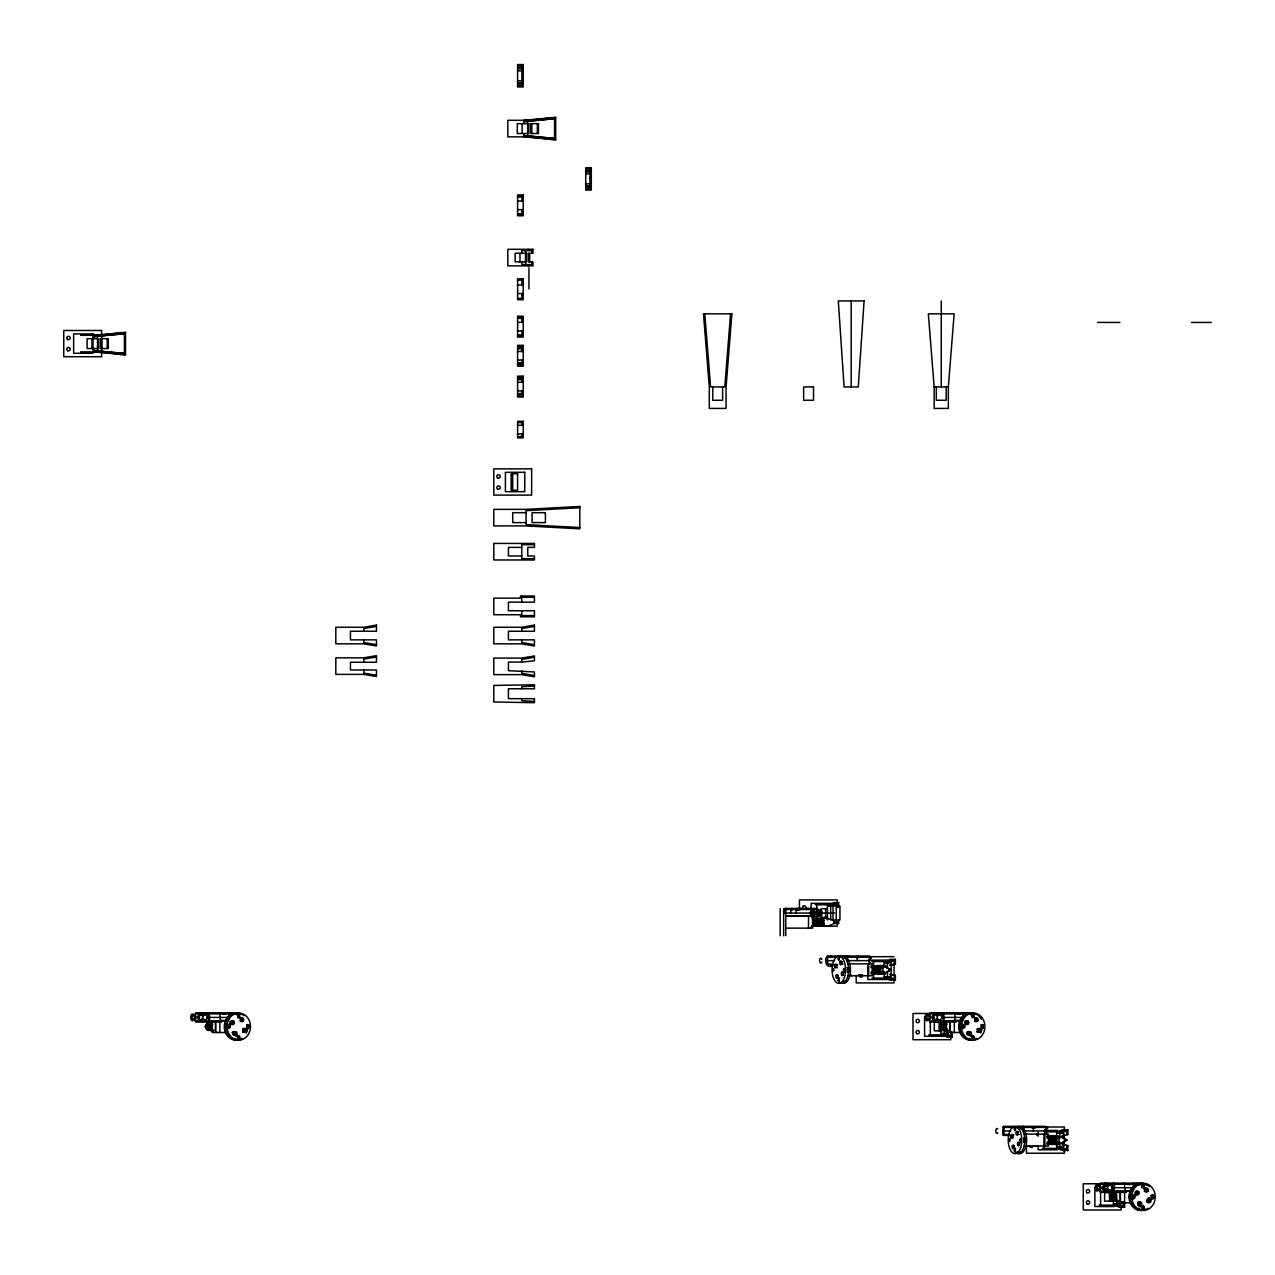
<?xml version="1.0" encoding="UTF-8"?>
<svg xmlns="http://www.w3.org/2000/svg" width="1275" height="1275" viewBox="0 0 1275 1275"><rect width="100%" height="100%" fill="white"/><g stroke="black" fill="none" stroke-linecap="round" stroke-linejoin="round"><path stroke-width="1.5" d="M200.414 1013.673L200.414 1012.812L202.008 1013.673M201.88 1015.426L202.422 1012.812L201.386 1015.426M785.783 916.263L812.573 916.263C809.29 919.865 821.036 918.781 817.881 913.904M936.44 1013.673L934.846 1012.812M936.312 1015.426L936.854 1012.812L935.818 1015.426M1106.604 1186.388L1107.146 1183.104L1106.11 1186.388M200.414 1021.227L222.408 1020.558M934.846 1022.024L934.846 1021.163L956.84 1020.558M1105.138 1191.535L1107.146 1191.456M817.881 916.279L785.862 916.183M1021.817 1127.419L1022.359 1126.351M795.281 909.521L796.206 908.438M833.228 965.255C826.168 970.084 823.523 958.784 827.571 956.043L869.885 956.043M1051.333 1140.647L1051.333 1139.563M1051.62 1140.105C1054.983 1139.914 1049.644 1140.456 1051.493 1140.025M796.222 909.171L807.043 909.298L807.043 908.438M201.386 1013.896L238.537 1013.896L238.537 1017.418M935.818 1013.896L972.968 1013.896L972.968 1017.418M1106.11 1184.188L1141.348 1184.188M812.573 926.638L811.075 927.515M730.575 313.825L724.774 386.931L710.589 386.931L704.772 313.825M948.345 386.931L954.146 313.825L928.343 313.825L934.161 386.931L934.161 408.43L948.345 408.43L948.345 386.931L934.161 386.931M845.644 956.935L846.186 956.043M875.319 969.972C877.2 966.944 876.913 972.984 875.319 969.653M807.043 909.218L807.856 908.438M1137.938 1203.648C1140.392 1200.843 1138.113 1207.553 1138.272 1203.536C1139.069 1200.253 1140.615 1207.058 1137.953 1203.967M830.296 956.935L831.204 956.043M842.424 981.24L841.659 981.941M817.243 913.043L816.622 915.195A2.486 1.243 -90 0 0 817.195 913.649M1103.369 1191.503L1102.763 1192.316M1146.847 1200.413L1146.862 1201.799A1.865 1.626 90 0 0 1149.604 1201.608A1.865 1.626 90 0 0 1148.169 1198.867M860.864 974.785L859.653 975.742A2.152 1.068 -90 0 1 858.76 974.769M861.358 974.785L860.258 975.742M1135.403 1192.571L1136.758 1193.002L1135.372 1193.942M1144.312 1189.463C1144.281 1192.46 1148.52 1189.368 1144.344 1188.969M1023.777 1141.237L1023.777 1138.973M877.359 969.271L877.359 970.355M207.188 1028.829L205.163 1026.582L207.188 1024.335M205.163 1026.582L207.172 1024.988M941.603 1028.829L939.595 1026.582L941.603 1024.335M939.595 1026.582L941.603 1024.988M1111.163 1198.452L1109.888 1196.874L1112.31 1194.34M1109.888 1196.874L1111.226 1196.046M1140.79 1206.772L1142.894 1207.027L1141.778 1209.051M1018.358 1152.058L1017.593 1152.058M1050.281 1139.436L1050.281 1140.774M1135.403 1193.767L1135.403 1192.237M237.787 1016.956L238.09 1015.059L236.544 1014.533M237.899 1016.828C236.576 1011.553 243.143 1017.928 237.899 1016.828A2.279 1.976 90 0 0 234.584 1014.215M1131.738 1195.743L1131.738 1198.006M1036.75 1145.603L1035.826 1146.034A2.152 1.068 -90 0 1 1035.141 1145.556M1037.244 1145.603L1036.32 1146.034M792.397 908.453L791.233 909.744M237.787 1038.456L237.564 1036.033A2.279 1.976 90 0 1 237.708 1038.44M961.509 1025.387L961.43 1027.714M972.219 1016.956C974.769 1009.561 975.598 1021.881 970.976 1014.533M848.528 956.043L847.349 956.441L847.222 959.549M977.272 1029.626L978.371 1030.439L977.256 1031.491M879.798 966.02A24.703 21.404 90 0 1 885.918 966.992L890.811 969.813L889.344 970.642M890.811 969.813L886.189 972.347M1063.047 1137.858L1066.984 1140.105L1062.362 1142.639M1066.984 1140.105L1061.645 1142.91A24.703 21.404 -90 0 1 1055.541 1143.898M227.077 1025.387L227.014 1027.714M240.306 1018.805L241.772 1019.697L240.306 1020.765M242.919 1029.562C243.987 1031.937 244.943 1031.092 242.919 1029.371M974.738 1018.805L976.188 1019.586L974.833 1020.765M1046.058 1126.351L1003.568 1126.367L1003.393 1135.308L1009.386 1135.547M889.217 971.024L885.472 972.618A24.703 21.404 -90 0 1 879.367 973.606M970.897 1036.081C977.511 1043.619 972.825 1030.582 972.219 1038.456A2.279 1.976 90 0 0 971.917 1035.874M1135.372 1192.061C1138.033 1190.834 1137.029 1195.679 1135.435 1193.527M879.814 970.61C879.001 967.311 878.284 973.048 879.798 967.661M847.333 971.199L847.604 968.681M236.544 1036.033L237.405 1035.969M981.224 1027.905L982.021 1026.582L981.224 1025.243M827.571 956.043L827.571 965.255M1003.584 1126.383L1002.803 1134.479L1003.632 1135.531M246.713 1027.937L247.238 1025.578L247.573 1027.873L249.31 1026.582L248.513 1025.243L246.713 1025.212M1132.822 1198.229L1133.698 1196.874L1132.822 1195.504M1150.656 1195.536L1152.313 1197.082L1150.289 1197.942M827.427 904.772L833.786 902.62L838.631 902.62L838.631 907.449M827.443 920.024L827.443 906.063L837.516 903.911L837.516 907.449M838.631 902.62L832.272 904.772L815.219 904.772M831.173 906.063L837.516 903.911M884.197 961.525L890.556 959.374L895.401 959.374L895.401 964.219L890.635 965.191M884.212 966.323L884.212 962.816L894.285 960.665L894.285 964.219L889.52 965.191M895.401 959.374L889.042 961.525L871.988 961.525M887.942 962.816L894.285 960.665M1056.64 1131.833L1062.999 1129.682L1067.844 1129.682L1067.844 1134.511L1063.095 1135.483M1056.656 1136.615L1056.656 1133.124L1067.844 1129.682M1060.386 1133.124L1066.729 1130.973L1066.729 1134.511L1061.979 1135.483M964.633 1023.761C966.466 1018.948 967.327 1025.849 964.601 1022.598C967.486 1020.08 965.542 1026.423 964.633 1021.657M1023.937 1126.351L1023.395 1130.288M1116.247 1196.03L1116.247 1197.719M791.393 908.438L790.468 913.043M238.696 1035.906C234.775 1040.002 243.302 1037.834 238.696 1035.906A2.279 1.976 90 0 1 237.835 1039.412M972.937 1035.938L973.032 1035.922A2.279 1.976 90 0 1 972.267 1039.412M1023.586 1126.351L1022.837 1127.642M229.133 1012.812L228.368 1017.418M230.122 1023.777C232.688 1023.57 232.369 1019.841 231.524 1023.777C228.305 1021.466 232.688 1023.729 230.122 1021.642M232.719 1034.519L235.062 1033.451L233.086 1032.511L233.086 1034.392L232.719 1032.383M977.256 1029.387L978.802 1030.328L977.415 1031.379M376.46 626.408L363.773 628.559L363.773 631.252M534.432 626.408L521.746 628.559L521.746 631.252M376.46 656.976L363.773 659.127L363.773 662.251M534.432 657.231L521.746 659.382L521.746 662.076L508.422 662.076L508.422 670.682L534.432 671.957L534.432 676.802L521.714 674.65L493.792 674.65L493.792 658.091L521.714 658.091L534.432 655.94L534.432 660.785L521.746 662.076M877.997 970.673L877.997 968.952M227.572 1025.164L228.974 1026.582L227.572 1027.985M962.003 1025.164C965.382 1026.949 960.824 1027.602 963.9 1025.164C967.024 1026.885 963.087 1028.511 962.083 1027.985M523.929 120.296L555.677 117.396L555.677 139.756L523.929 136.855M555.677 117.396L528.774 120.296L507.817 120.296L507.817 136.855L528.774 136.855L555.677 139.756M523.945 123.627L523.945 121.587L554.545 118.687L554.545 138.465L523.945 135.564L523.945 133.524M523.945 121.587L554.545 118.687M93.776 335.309L125.524 332.408L125.524 354.785L93.776 351.868M125.524 332.408L98.621 335.309L80.628 335.309M93.792 338.656L93.792 336.6L124.392 333.699L124.392 353.478L93.792 350.577L93.792 348.537M93.792 336.6L124.392 333.699M817.881 909.521L817.339 908.438L785.464 908.438L784.539 909.426L817.881 909.521L817.881 912.183M847.413 956.043L846.664 958.226M963.565 1012.812L962.8 1017.418M1133.858 1183.104L1133.092 1187.71M240.306 1018.629L241.342 1019.697L240.306 1020.574M974.738 1018.629L975.773 1019.697L974.817 1020.637M967.056 1034.535C971.677 1034.423 967.215 1031.3 967.629 1033.563C970.387 1031.395 967.056 1036.607 967.056 1032.383M579.806 507.753L526.049 510.653L526.049 524.631L579.806 527.531M534.432 686.046L521.746 686.731L521.746 688.771M785.464 908.438L784.922 913.49M1141.778 1187.535L1143.006 1186.117L1141.778 1184.698M517.602 65.87L521.905 65.87L521.905 85.648L517.602 85.648M517.602 67.479L523.196 67.479M517.602 68.77L521.905 68.77M517.602 70.81L523.196 70.81M517.602 80.707L523.196 80.707M517.602 82.748L521.905 82.748M517.602 84.038L523.196 84.038M523.945 135.564L554.545 138.465M585.719 168.985L590.006 168.985L590.006 188.764L585.719 188.764M590.006 169.942L591.297 169.942M585.719 170.595L591.297 170.611M590.006 170.643L591.297 170.643M590.006 171.296L591.297 171.328M585.719 171.886L591.297 171.998M585.719 173.926L591.297 173.926M590.006 178.229L591.297 178.229M590.006 179.52L591.297 179.52M585.719 183.823L591.297 183.823M590.006 185.098L591.297 185.098M590.006 185.736L591.297 185.736M585.719 185.863L591.297 185.768M590.006 186.453L591.297 186.453M585.719 187.154L591.297 187.122M590.006 187.808L591.297 187.808M517.602 196.207L521.905 196.207L521.905 201.036M517.602 197.067L523.196 197.067M517.602 201.036L523.196 201.036M517.602 209.642L523.196 209.642M517.602 213.642L523.196 213.642M517.602 214.487L521.905 214.487L521.905 209.642M517.602 280.133L521.905 280.133L521.905 284.963M521.905 283.672L523.196 283.672M517.602 284.963L523.196 284.963M517.602 293.569L523.196 293.569M521.905 294.86L523.196 294.86M517.602 298.414L521.905 298.414L521.905 293.569M517.602 316.327L523.196 316.232L523.196 337.094L517.602 337.094L517.602 316.232M517.602 317.523L521.905 317.523L521.905 322.368M517.602 318.383L523.196 318.383M517.602 322.368L523.196 322.368M1097.52 322.432L1119.896 322.432M1191.472 322.432L1211.25 322.432M517.602 330.958L523.196 330.958M517.602 334.958L523.196 334.958M517.602 335.803L521.905 335.803L521.905 330.958M517.602 346.641L521.905 346.641L521.905 351.47M517.602 347.501L523.196 347.501M517.602 348.792L521.905 348.792M93.792 350.577L124.392 353.478M517.602 351.47L523.196 351.47M80.628 351.868L98.621 351.868L125.524 354.785M517.602 360.076L523.196 360.076M517.602 362.769L521.905 362.769M517.602 364.06L523.196 364.06M517.602 364.921L521.905 364.921L521.905 360.076M517.602 377.464L521.905 377.464L521.905 382.293M517.602 378.324L523.196 378.324M517.602 379.615L521.905 379.615M521.905 381.002L523.196 381.002M517.602 382.293L523.196 382.293M517.602 390.899L523.196 390.899M521.905 392.19L523.196 392.19M517.602 393.593L521.905 393.593M517.602 394.883L523.196 394.883M517.602 395.744L521.905 395.744L521.905 390.899M517.602 422.615L521.905 422.615L521.905 425.308M517.602 425.308L523.196 425.308M517.602 433.898L523.196 433.898M517.602 436.592L521.905 436.592L521.905 433.898M526.049 512.693L512.709 512.693L512.709 522.591L526.049 522.591M534.432 544.712L521.746 544.712L521.746 558.689L534.432 558.689M521.746 547.389L508.422 547.389L508.422 555.996L521.746 555.996M534.432 597.306L521.746 597.306L521.746 602.135M534.432 615.586L521.746 615.586L521.746 610.741M830.407 903.369L811.059 903.369L811.059 909.171M827.443 906.063L839.954 906.063L839.954 920.024L833.005 920.024L833.005 906.063M820.781 908.74L827.443 908.74M796.556 909.904L799.951 909.904M811.267 910.254L813.577 910.892M812.956 910.892L814.199 910.892M812.573 912.183L820.574 912.183M784.539 913.043L820.574 913.043M821.578 913.043L834.615 913.043M812.573 913.904L820.574 913.904M814.199 915.195L812.956 915.195L812.334 913.043M820.781 917.347L827.443 917.347M823.905 918.398L813.657 918.398L813.657 926.017L823.905 926.017A24.703 24.703 0 0 0 830.965 925.012L836.623 922.207L830.965 919.403A24.703 24.703 0 0 0 823.905 918.414L823.905 926.017M812.573 920.056L822.343 919.96L822.343 924.439L812.573 924.359M813.657 920.55L823.905 920.55M815.219 921.315L822.2 921.315M814.932 922.718L822.662 922.718M838.631 920.247L838.631 923.467L833.786 923.467L833.786 922.176L837.516 922.176L834.344 921.108M813.657 923.865L823.905 923.865M811.49 925.985L812.558 925.985M811.394 926.16L837.293 926.16L837.293 922.415M785.783 928.136L812.573 928.136L812.573 909.521L811.506 908.438M841.883 956.776L851.636 956.776M856.21 956.696L894.046 956.696M826.519 957.127L836.336 957.127M845.867 957.127L871.351 957.127L871.351 958.226A2.646 2.295 -90 0 0 869.168 960.633L847.222 960.649M855.892 957.509L859.493 957.509M869.757 960.139L887.177 960.139M826.519 960.649L834.472 960.649M840.097 961.605L842.122 961.605M884.212 962.816L891.161 962.816L891.161 976.793L884.212 976.793L884.212 971.55M848.178 963.868L872.243 963.868L872.243 975.742L848.178 975.742M826.519 964.171L832.543 964.171M841.42 964.251L843.078 964.251M894.285 964.219L895.401 964.219M836.049 964.617L837.691 964.617M877.551 965.51L885.727 965.51M870.921 966.004L881.774 966.004A2.152 1.068 -90 0 1 882.842 968.155L882.842 971.47A2.152 1.068 -90 0 1 881.774 973.622L870.921 973.622M834.727 967.263L836.751 967.263M870.921 967.566L880.706 967.566L880.706 972.044L870.921 972.044M872.881 966.004A2.152 1.068 -90 0 1 873.965 968.155L882.842 968.155M872.881 973.622A2.152 1.068 -90 0 0 873.965 971.47L882.842 971.47M872.243 971.964L873.168 971.964L873.168 967.566M842.934 972.363L844.703 972.363M877.551 974.116L885.727 974.116M841.612 975.008L843.381 975.008M836.225 975.375L838.265 975.375M889.52 974.435L895.401 975.407L895.401 980.236L890.556 980.236L884.197 978.084M837.548 978.021L839.587 978.021M871.988 978.084L889.042 978.084L895.401 980.236M884.212 976.793L894.285 978.945L894.285 975.407M887.177 979.487L867.813 979.487L867.845 963.868M195.489 1012.812L237.293 1012.812M929.921 1012.812L971.725 1012.812M930.893 1013.466L912.98 1013.466L912.98 1039.699L950.815 1039.699L950.815 1035.938M222.886 1014.278L225.595 1014.278M957.318 1014.278L960.011 1014.278M194.947 1017.418L199.649 1017.418M207.251 1017.418L228.894 1017.418M929.379 1017.418L934.065 1017.418M941.683 1017.418L963.294 1017.418M240.035 1018.374L240.975 1018.374M974.451 1018.374L975.407 1018.374M220.591 1020.637L226.583 1020.637L220.4 1020.558L219.555 1012.812M955.023 1020.637L961.015 1020.637L954.832 1020.558L954.816 1013.689L953.907 1012.812M242.107 1021.02L243.27 1021.02M976.523 1021.02L977.702 1021.02M232.783 1021.387L233.963 1021.387M967.215 1021.387L968.394 1021.387M195.489 1022.024L221.786 1022.024M929.921 1022.024L956.218 1022.024M940.982 1022.279L934.32 1022.279L934.32 1030.869L940.982 1030.869M211.523 1022.773L208.112 1022.773A2.152 1.865 90 0 0 206.247 1024.925L206.247 1028.224A2.152 1.865 90 0 0 208.112 1030.375L215.427 1030.359L215.427 1022.024M945.954 1022.773L942.544 1022.773A2.152 1.865 90 0 0 940.679 1024.925L940.679 1028.224A2.152 1.865 90 0 0 942.544 1030.375L949.859 1030.359L949.859 1022.024M230.504 1024.032L231.668 1024.032M964.92 1024.032L966.099 1024.032M212.686 1024.335L208.399 1024.335L208.399 1028.813L212.686 1028.813M947.118 1024.335L942.815 1024.335L942.815 1028.813L947.118 1028.813M206.247 1024.925L211.379 1024.925A2.152 1.865 90 0 1 212.224 1023.124M940.679 1024.925L945.811 1024.925A2.152 1.865 90 0 1 946.656 1023.124M206.247 1028.224L211.379 1028.224A2.152 1.865 90 0 0 212.224 1030.025M940.679 1028.224L945.811 1028.224A2.152 1.865 90 0 0 946.656 1030.025M244.704 1029.116L245.884 1029.116M979.136 1029.116L980.316 1029.116M211.778 1021.737L211.793 1030.503L213.945 1032.511M961.015 1032.511L947.452 1032.511L946.688 1030.997L948.377 1032.511M242.633 1031.762L243.589 1031.762M977.064 1031.762L978.021 1031.762M234.281 1032.128L233.102 1032.128A1.865 1.626 90 0 0 232.719 1032.543M967.534 1032.128L968.713 1032.128M212.335 1030.997L213.1 1032.511L226.583 1032.511M232.066 1032.511L235.987 1032.511M966.498 1032.511L970.403 1032.511M940.982 1021.339L940.982 1033.563L947.931 1033.563M235.397 1034.774L236.576 1034.774M928.742 1034.854L945.811 1034.854M969.829 1034.774L970.992 1034.774M951.054 1035.714L947.325 1035.714L947.325 1037.005L952.17 1037.005L952.17 1032.16L951.054 1032.16L951.054 1035.714L944.711 1033.563M943.946 1036.256L924.582 1036.256L924.582 1016.892M1046.424 1126.988L1064.354 1126.988L1064.354 1130.734M1002.692 1127.419L1047.524 1127.419L1047.524 1128.518A2.646 2.295 -90 0 0 1045.341 1130.941A2.741 2.375 -90 0 0 1046.759 1133.092M1032.049 1127.801L1035.667 1127.801M1043.922 1130.431L1057.469 1130.431M1002.692 1130.941L1010.645 1130.941M1024.399 1130.941L1045.436 1130.941M1066.729 1130.973L1062.999 1130.973L1062.999 1129.682M1016.271 1131.897L1018.04 1131.897M1044.113 1131.833L1061.485 1131.833M1056.656 1133.124L1063.605 1133.124L1063.605 1138.368M1036.623 1134.049L1036.798 1135.276M1024.399 1134.081L1048.417 1134.176L1048.417 1146.034L1024.351 1146.034M1002.692 1134.479L1008.716 1134.479M1017.593 1134.543L1019.235 1134.543M1066.729 1134.511L1067.844 1134.511M1012.222 1134.909L1013.864 1134.909M1047.843 1135.802L1056.656 1135.802M1046.616 1136.296L1057.947 1136.296A2.152 1.068 -90 0 1 1059.015 1138.447L1059.015 1141.763A2.152 1.068 -90 0 1 1057.947 1143.914L1046.616 1143.914M1010.9 1137.555L1012.924 1137.555M1046.727 1137.874L1056.863 1137.874L1056.863 1142.336L1047.094 1142.336M1049.054 1136.296A2.152 1.068 -90 0 1 1050.138 1138.447L1059.015 1138.447M1049.054 1143.914A2.152 1.068 -90 0 0 1050.138 1141.763L1059.015 1141.763M1048.417 1142.257L1049.341 1142.257L1049.341 1137.874M1019.092 1142.655L1020.749 1142.655M1047.843 1144.408L1057.979 1144.408M1017.769 1145.301L1019.426 1145.301M1012.398 1145.667L1014.31 1145.667M1061.979 1144.727L1067.844 1145.699L1067.844 1150.528L1062.999 1150.528L1056.64 1148.392M1056.656 1143.595L1056.656 1147.102L1063.605 1147.102L1063.605 1141.858M1013.721 1148.313L1015.506 1148.313M1042.328 1148.392L1061.485 1148.392L1067.844 1150.528M1056.656 1147.102L1066.729 1149.253L1066.729 1145.699M1100.229 1183.104L1142.017 1183.104M1121.123 1183.758L1083.272 1183.758L1083.272 1209.991L1121.123 1209.991L1121.123 1206.246M1127.61 1184.571L1130.319 1184.571M1104.086 1186.85L1104.899 1186.85M1099.672 1187.71L1104.899 1187.71M1111.975 1187.71L1132.853 1187.71M1144.297 1187.71L1144.599 1187.71A4.813 4.176 90 0 1 1144.328 1188.428M1104.086 1188.571L1104.899 1188.571M1144.536 1188.667L1145.715 1188.667M1131.531 1190.85L1125.124 1190.85L1124.279 1183.12M1144.934 1190.85L1148.424 1190.85L1144.615 1190.946M1125.315 1190.946L1130.989 1190.946M1106.11 1189.033L1106.11 1191.233L1127.132 1190.85M1146.831 1191.312L1147.994 1191.312M1113.633 1191.583L1121.331 1191.583M1135.34 1191.456A1.865 1.626 90 0 1 1137.459 1191.758L1138.687 1191.679M1100.229 1192.316L1126.51 1192.316M1113.426 1192.571L1104.612 1192.571L1104.612 1201.178L1113.426 1201.178M1135.372 1194.324L1136.392 1194.324M1116.007 1194.643L1113.123 1194.643L1113.123 1199.106L1116.007 1199.106M1120.151 1192.316L1120.151 1200.652L1112.836 1200.683A2.152 1.865 90 0 1 1110.971 1198.532L1110.971 1195.217L1116.103 1195.217A2.152 1.865 90 0 1 1116.31 1194.229M1110.971 1198.532L1116.103 1198.532A2.152 1.865 90 0 0 1116.31 1199.52M1149.428 1199.424L1150.608 1199.424M1131.212 1202.803L1117.761 1202.803L1117.171 1201.305M1147.149 1202.07L1148.313 1202.07M1120.327 1201.815L1124.614 1202.468L1121.442 1201.815M1137.906 1202.437L1139.005 1202.437M1113.426 1200.365L1113.426 1203.855L1120.374 1203.855M1099.098 1205.146L1118.255 1205.146L1124.614 1207.297L1124.614 1192.316M1140.121 1205.082L1141.3 1205.082M1113.426 1203.855L1123.498 1206.007L1123.498 1202.468M1114.238 1206.548L1094.89 1206.548L1094.89 1187.2M1113.41 1205.146L1119.769 1207.297L1124.614 1207.297M797.002 908.438L797.863 909.298M858.298 956.043L859.207 956.935M838.185 956.043L838.918 956.903L838.918 956.043M831.125 965.239L830.376 964.665M966.275 1012.812L967.215 1014.326M231.859 1012.812L232.783 1014.326M1136.583 1183.104L1137.507 1185.065M534.432 701.393L521.746 700.708L521.746 698.668M1114.748 1192.316L1114.143 1191.503M1118.605 1202.803L1117.952 1201.719M534.432 644.688L521.746 642.536L521.746 639.859M376.46 644.688L363.773 642.536L363.773 639.859M534.432 675.511L521.746 673.359L521.746 670.682M376.46 675.256L363.773 673.104L363.773 669.981M890.635 974.435L895.401 975.407M1063.095 1144.727L1067.844 1145.699M946.64 1030.981L946.209 1021.737M1116.948 1201.289L1116.517 1191.424M833.866 921.857L838.631 923.467M887.942 976.793L894.285 978.945M940.982 1033.563L952.17 1037.005M940.966 1034.854L947.325 1037.005M1060.386 1147.102L1066.729 1149.253M1117.155 1203.855L1123.498 1206.007M1062.792 1137.571L1061.645 1137.3A24.703 21.404 90 0 0 1055.541 1136.312M1055.987 1139.308C1050.712 1144.185 1056.051 1134.575 1055.971 1142.257M1062.362 1137.571L1063.477 1137.858M209.227 1012.988L208.192 1013.784L208.733 1022.024L209.658 1021.036L209.212 1012.812M1063.717 1138.177L1066.553 1140.105M943.739 1013.051L942.623 1013.784L943.149 1022.024L944.074 1021.036L943.643 1012.812M890.38 969.813L885.472 967.008A24.703 21.404 -90 0 0 879.367 966.02M831.252 956.059L831.491 956.935M941.603 1028.16L940.344 1026.582M207.172 1028.16L205.912 1026.582M1111.226 1197.703L1110.637 1196.874M1146.878 1201.178C1148.727 1203.584 1150.257 1198.468 1146.942 1199.711A1.865 1.626 90 0 1 1147.388 1199.106M1106.11 1191.328L1107.146 1192.316L1106.604 1189.033M1148.52 1198.851L1148.52 1202.803M1132.885 1194.898L1132.885 1198.851M1120.454 1192.316L1120.454 1201.448A2.152 1.865 90 0 0 1122.191 1202.803M1119.769 1206.007L1119.769 1207.297M1116.103 1195.217L1116.103 1198.532M1115.96 1192.316L1115.96 1200.652A2.152 1.865 90 0 0 1117.824 1202.803M1109.457 1192.571L1109.457 1201.178M1106.812 1184.188L1106.812 1186.356M1106.812 1188.906L1106.812 1191.233M1100.612 1190.436L1100.612 1205.146M1064.354 1134.479L1064.354 1145.731M1064.354 1149.476L1064.354 1153.222L1026.503 1153.222L1026.503 1145.731M1062.999 1149.253L1062.999 1150.528M1059.892 1133.124L1059.892 1138.368M1059.892 1143.595L1059.892 1147.102M1057.469 1143.978L1057.469 1149.779L1038.121 1149.779L1038.121 1145.906M1050.138 1138.447L1050.138 1141.763M1044.878 1134.176L1044.878 1146.034M1044.018 1134.176L1043.842 1148.392M1038.121 1132.359L1038.121 1136.232M1033.356 1127.419L1033.356 1130.941M962.593 1024.59L962.593 1028.558M954.306 1022.024L954.306 1032.511M950.162 1022.024L950.162 1031.156A2.152 1.865 90 0 0 951.883 1032.511M946.193 386.931L946.193 400.27L936.312 400.27L936.312 386.931M945.811 1024.925L945.811 1028.224M945.668 1022.024L945.668 1030.359A2.152 1.865 90 0 0 947.516 1032.511M944.201 1030.072L944.201 1033.563M941.253 300.932L941.253 386.931M939.149 1022.279L939.149 1030.869M936.312 1019.394L936.854 1022.024L935.818 1019.394M930.32 1021.976L930.32 1034.854M894.046 964.187L894.046 975.423M894.046 979.184L894.046 982.929L856.21 982.929L856.21 975.423M890.556 959.374L890.556 960.665M890.556 978.945L890.556 980.236M887.432 962.816L887.432 968.06M887.432 971.55L887.432 976.793M873.965 968.155L873.965 971.47M873.55 961.525L873.55 967.056M873.55 972.57L873.55 978.084M868.705 963.868L868.705 975.742M857.183 957.127L857.183 960.649M851.19 300.932L851.19 386.931M837.293 903.672L837.293 899.927L799.441 899.927L799.441 909.298M836.225 906.063L836.225 920.024M833.786 902.62L833.786 903.911M830.678 906.063L830.678 920.024M825.626 908.74L825.626 917.347M820.128 912.183L820.128 913.904M817.084 912.183L817.084 913.904M816.781 904.772L816.781 910.286M816.781 913.968L816.781 919.482M808.493 916.263L808.493 928.136M797.863 908.438L797.863 909.665M796.206 909.521L796.206 913.043M792.54 909.744L792.285 908.677L792.189 909.744M785.783 908.661L785.783 935.754M783.631 908.661L783.631 935.754M780.188 908.661L780.188 935.754M722.622 386.931L722.622 400.27L712.741 400.27L712.741 386.931M550.832 117.396L550.832 118.687M550.832 138.465L550.832 139.756M537.349 123.627L537.349 133.524M531.803 123.627L531.803 133.524M531.866 253.279L531.866 250.601L521.794 250.601L521.794 253.279M531.866 261.885L531.866 264.578L521.794 264.578L521.794 261.885M529.651 253.279L529.651 261.885M528.95 267.846L528.95 288.915M528.137 249.31L528.137 250.601M528.137 264.578L528.137 265.869M527.675 121.587L527.675 135.564M525.523 250.601L525.523 264.578M522.128 123.627L522.128 133.524M519.977 253.279L519.977 261.885M512.662 473.71L512.662 490.269M228.161 1024.59L228.161 1028.558M219.874 1022.024L219.874 1032.511M215.73 1022.024L215.73 1031.156A2.152 1.865 90 0 0 217.467 1032.511M211.379 1024.925L211.379 1028.224M211.236 1022.024L211.236 1030.359A2.152 1.865 90 0 0 213.1 1032.511M201.88 1019.394L202.422 1022.024L201.386 1019.394M120.679 332.408L120.679 333.699M120.679 353.478L120.679 354.785M107.196 338.656L107.196 348.537M101.649 338.656L101.649 348.537M97.522 336.6L97.522 350.577M91.975 338.656L91.975 348.537M1062.091 1142.926A24.703 21.404 90 0 1 1055.971 1143.898M1055.971 1136.312A24.703 21.404 -90 0 1 1062.091 1137.284M1050.17 1136.312A24.703 21.404 -90 0 1 1054.027 1136.694M1055.541 1143.149A24.703 21.404 -90 0 1 1050.17 1143.898M1055.11 1143.149A24.703 21.404 -90 0 1 1049.739 1143.898M1047.381 1136.455A2.152 1.068 -90 0 1 1047.763 1136.296M1049.739 1136.312A24.703 21.404 90 0 1 1053.596 1136.694M1047.763 1143.914A2.152 1.068 -90 0 1 1047.381 1143.755M1110.971 1195.217A2.152 1.865 90 0 1 1112.836 1193.065L1116.263 1193.065A24.703 12.352 90 0 0 1112.708 1194.053M1116.247 1200.668A24.703 12.352 90 0 1 1114.462 1200.428M1116.103 1200.62A24.703 12.352 90 0 1 1115.211 1200.428M1113.457 1194.053A24.703 12.352 90 0 1 1116.103 1193.129M203.315 1016.159A2.454 2.12 -90 0 1 206.486 1015.538A2.454 2.12 -90 0 1 206.534 1019.251A2.454 2.12 -90 0 1 203.347 1018.725M193.88 1019.363A2.486 1.243 -90 0 1 192.19 1019.076A2.486 1.243 -90 0 1 192.222 1015.681A2.486 1.243 -90 0 1 193.912 1015.522A3.347 1.673 -90 0 0 191.298 1014.852A3.347 1.673 -90 0 0 191.234 1019.872A3.347 1.673 -90 0 0 193.736 1019.347M195.936 1019.139A2.486 1.243 -90 0 1 195.888 1015.808M193.529 1018.805A1.626 0.813 -90 0 1 192.493 1018.486A1.626 0.813 -90 0 1 192.493 1016.382A1.626 0.813 -90 0 1 193.513 1016.016M212.256 1030.359A24.703 12.352 -90 0 1 209.164 1029.626M211.523 1030.359A24.703 12.352 -90 0 1 208.415 1029.626M198.263 1019.394A2.789 1.403 -90 0 1 198.263 1015.442M242.68 1038.472A13.547 11.73 90 0 1 227.667 1034.694A13.547 11.73 90 0 1 228.767 1017.004A13.547 11.73 90 0 1 244.083 1015.729M248.673 1024.654A13.547 11.73 90 0 1 248.673 1028.511M230.106 1021.801A1.865 1.626 90 0 1 232.56 1021.259A1.865 1.626 90 0 1 232.56 1024.144A1.865 1.626 90 0 1 230.106 1023.618M233.963 1031.602A1.865 1.626 90 0 1 235.747 1033.451A1.865 1.626 90 0 1 233.963 1035.316M242.951 1028.67A1.865 1.626 90 0 1 245.071 1030.439A1.865 1.626 90 0 1 242.951 1032.224M240.051 1018.056A1.865 1.626 90 0 1 242.457 1019.506A1.865 1.626 90 0 1 240.353 1021.482M241.597 1038.472A13.547 11.73 90 0 1 224.257 1027.06A13.547 11.73 90 0 1 240.847 1014.247M247.589 1024.654A13.547 11.73 90 0 1 246.282 1033.069M246.776 1028.813A2.279 1.976 90 0 1 245.103 1028.319M247.143 1024.478A2.279 1.976 90 0 1 247.637 1028.319M244.88 1028.813A2.279 1.976 90 0 1 244.178 1028.447M246.681 1024.957A2.279 1.976 90 0 1 246.681 1028.192M235.668 1014.215A2.279 1.976 90 0 1 238.696 1014.549A2.279 1.976 90 0 1 237.835 1017.912M227.141 1028.75A2.279 1.976 90 0 1 227.54 1024.303M228.528 1024.478A2.279 1.976 90 0 1 229.006 1028.319M226.265 1028.813A2.279 1.976 90 0 1 226.265 1024.351M227.635 1024.59A2.279 1.976 90 0 1 227.938 1028.319M236.465 1039.492A2.279 1.976 90 0 1 235.333 1038.44M235.54 1035.874A2.279 1.976 90 0 1 237.835 1035.236M236.576 1039.492A2.279 1.976 90 0 1 234.249 1038.44M235.19 1035.236A2.279 1.976 90 0 1 235.779 1035.061M1015.171 1127.785A13.547 6.773 -90 0 1 1024.749 1139.627A13.547 6.773 -90 0 1 1015.617 1152.807M1017.02 1127.785A13.547 6.773 -90 0 1 1026.614 1139.627A13.547 6.773 -90 0 1 1017.466 1152.807M1023.698 1137.938A2.279 1.147 -90 0 1 1024.494 1140.105A2.279 1.147 -90 0 1 1023.698 1142.273M1025.562 1137.938A2.279 1.147 -90 0 1 1026.359 1140.105A2.279 1.147 -90 0 1 1025.562 1142.273M1017.163 1127.737A2.279 1.147 -90 0 1 1018.98 1128.247M1018.087 1131.626A2.279 1.147 -90 0 1 1017.625 1131.531M1019.028 1127.737A2.279 1.147 -90 0 1 1020.223 1127.212A2.279 1.147 -90 0 1 1020.972 1129.124M1012.254 1137.938A2.279 1.147 -90 0 1 1012.94 1137.938M1018.98 1151.962A2.279 1.147 -90 0 1 1017.976 1153.142A2.279 1.147 -90 0 1 1016.988 1151.962M1020.829 1151.962A2.279 1.147 -90 0 1 1019.841 1153.142A2.279 1.147 -90 0 1 1018.837 1151.962M1012.972 1137.141A1.865 0.94 -90 0 1 1012.972 1135.324M1015.585 1148.775A1.865 0.94 -90 0 1 1015.298 1148.855M1028.272 1146.034A2.152 1.068 -90 0 1 1027.602 1145.603M1004.11 1133.22A2.454 1.227 -90 0 1 1003.345 1130.941A2.454 1.227 -90 0 1 1004.11 1128.662M1046.424 1132.933A4.223 2.104 90 0 1 1044.831 1131.881M1044.831 1130.017A4.223 2.12 90 0 1 1045.197 1129.491M1046.138 1128.949A4.223 2.12 90 0 1 1046.424 1128.965M997.815 1132.79A2.454 1.227 -90 0 1 996.142 1132.678A2.454 1.227 -90 0 1 996.094 1129.315A2.454 1.227 -90 0 1 997.767 1129.013M1148.122 1208.27A13.547 11.73 90 0 1 1132.567 1205.242A13.547 11.73 90 0 1 1133.682 1187.073A13.547 11.73 90 0 1 1149.46 1186.642M1153.397 1194.946A13.547 11.73 90 0 1 1153.397 1198.803M1145.587 1209.194A13.547 11.73 90 0 1 1128.981 1196.396A13.547 11.73 90 0 1 1146.337 1184.985M1152.313 1194.946A13.547 11.73 90 0 1 1152.313 1198.803M1152.488 1195.265A2.279 1.976 90 0 1 1152.202 1198.755A2.279 1.976 90 0 1 1149.285 1197.783M1151.421 1195.265A2.279 1.976 90 0 1 1151.134 1198.755A2.279 1.976 90 0 1 1148.201 1197.783M1140.057 1185.017A2.279 1.976 90 0 1 1140.519 1184.379M1141.778 1183.837A2.279 1.976 90 0 1 1143.181 1187.726M1138.973 1185.017A2.279 1.976 90 0 1 1140.503 1183.853M1141.826 1184.236A2.279 1.976 90 0 1 1142.097 1187.726M1131.865 1199.042A2.279 1.976 90 0 1 1131.865 1194.707M1133.873 1195.265A2.279 1.976 90 0 1 1132.869 1199.106M1131.594 1199.138A2.279 1.976 90 0 1 1129.427 1196.874A2.279 1.976 90 0 1 1131.594 1194.611M1132.79 1195.265A2.279 1.976 90 0 1 1132.79 1198.484M1142.559 1205.528A2.279 1.976 90 0 1 1143.468 1208.812A2.279 1.976 90 0 1 1140.519 1209.369M1139.977 1206.724A2.279 1.976 90 0 1 1141.778 1205.337M1139.197 1206.166A2.279 1.976 90 0 1 1142.273 1206.246A2.279 1.976 90 0 1 1141.523 1209.704A2.279 1.976 90 0 1 1138.782 1208.094M1137.459 1191.758A1.865 1.626 90 0 1 1137.459 1194.245A1.865 1.626 90 0 1 1135.34 1194.547M1138.368 1205.528A1.865 1.626 90 0 1 1137.938 1205.289M1137.938 1202.213A1.865 1.626 90 0 1 1140.344 1203.01A1.865 1.626 90 0 1 1139.197 1205.592M1144.647 1191.535A1.865 1.626 90 0 1 1144.312 1191.185M1144.312 1188.794A1.865 1.626 90 0 1 1147.038 1189.192A1.865 1.626 90 0 1 1145.556 1191.87M1108.039 1186.451A2.454 2.12 -90 0 1 1111.258 1185.878A2.454 2.12 -90 0 1 1111.163 1189.639A2.454 2.12 -90 0 1 1107.975 1188.842M1102.811 1189.24A2.789 1.403 -90 0 1 1102.811 1186.18M1098.668 1188.826A3.347 1.673 -90 0 1 1096.102 1190.42A3.347 1.673 -90 0 1 1096.07 1185.065A3.347 1.673 -90 0 1 1098.652 1186.515M1098.907 1188.953A2.486 1.243 -90 0 1 1097.058 1189.639A2.486 1.243 -90 0 1 1097.01 1185.862A2.486 1.243 -90 0 1 1098.875 1186.372M1100.676 1189.432A2.486 1.243 -90 0 1 1100.612 1186.101M1098.349 1188.969A1.626 0.813 -90 0 1 1097.265 1188.858A1.626 0.813 -90 0 1 1097.217 1186.674A1.626 0.813 -90 0 1 1098.285 1186.372M1100.819 1188.348A1.626 0.813 -90 0 1 1100.835 1187.009M977.112 1038.472A13.547 11.73 90 0 1 961.318 1033.356A13.547 11.73 90 0 1 965.382 1015.012A13.547 11.73 90 0 1 981.352 1019.251M983.089 1024.654A13.547 11.73 90 0 1 983.089 1028.511M976.028 1038.472A13.547 11.73 90 0 1 958.688 1027.06A13.547 11.73 90 0 1 975.279 1014.247M982.021 1024.654A13.547 11.73 90 0 1 980.698 1033.069M981.192 1028.813A2.279 1.976 90 0 1 979.535 1028.319M981.575 1024.478A2.279 1.976 90 0 1 982.053 1028.319M979.312 1028.813A2.279 1.976 90 0 1 978.594 1028.447M981.113 1024.957A2.279 1.976 90 0 1 981.113 1028.192M970.084 1014.215A2.279 1.976 90 0 1 973.112 1014.549A2.279 1.976 90 0 1 972.267 1017.912M969.016 1014.215A2.279 1.976 90 0 1 972.219 1016.733M961.573 1028.75A2.279 1.976 90 0 1 961.972 1024.303M962.96 1024.478A2.279 1.976 90 0 1 963.438 1028.319M960.697 1028.813A2.279 1.976 90 0 1 960.697 1024.351M962.051 1024.59A2.279 1.976 90 0 1 962.37 1028.319M970.881 1039.492A2.279 1.976 90 0 1 969.765 1038.44M969.972 1035.874A2.279 1.976 90 0 1 972.267 1035.236M971.008 1039.492A2.279 1.976 90 0 1 968.681 1038.44M969.622 1035.236A2.279 1.976 90 0 1 970.211 1035.061M964.538 1021.801A1.865 1.626 90 0 1 966.992 1021.259A1.865 1.626 90 0 1 966.992 1024.144A1.865 1.626 90 0 1 964.538 1023.618M968.394 1031.602A1.865 1.626 90 0 1 970.179 1033.451A1.865 1.626 90 0 1 968.394 1035.316M967.311 1034.663A1.865 1.626 90 0 1 967.072 1034.2M967.072 1032.718A1.865 1.626 90 0 1 967.422 1032.128M977.224 1028.734A1.865 1.626 90 0 1 979.487 1030.439A1.865 1.626 90 0 1 977.224 1032.16M974.483 1018.056A1.865 1.626 90 0 1 976.873 1019.506A1.865 1.626 90 0 1 974.769 1021.482M937.747 1016.159A2.454 2.12 -90 0 1 940.918 1015.538A2.454 2.12 -90 0 1 940.966 1019.251A2.454 2.12 -90 0 1 937.762 1018.725M932.694 1019.394A2.789 1.403 -90 0 1 932.694 1015.442M946.688 1030.359A24.703 12.352 -90 0 1 943.58 1029.626M945.954 1030.359A24.703 12.352 90 0 1 942.847 1029.626M928.168 1019.347A3.347 1.673 -90 0 1 925.666 1019.872A3.347 1.673 -90 0 1 925.714 1014.852A3.347 1.673 -90 0 1 928.2 1015.617M928.312 1019.363A2.486 1.243 -90 0 1 926.622 1019.076A2.486 1.243 -90 0 1 926.654 1015.681A2.486 1.243 -90 0 1 928.343 1015.522M930.367 1019.139A2.486 1.243 -90 0 1 930.32 1015.808M927.961 1018.805A1.626 0.813 -90 0 1 926.925 1018.486A1.626 0.813 -90 0 1 926.909 1016.382A1.626 0.813 -90 0 1 927.945 1016.016M839.89 956.808A13.547 6.773 -90 0 1 848.576 970.291A13.547 6.773 -90 0 1 839.444 982.499M841.755 956.808A13.547 6.773 -90 0 1 850.441 970.291A13.547 6.773 -90 0 1 841.293 982.499M847.174 967.534A2.279 1.147 -90 0 1 848.321 969.685A2.279 1.147 -90 0 1 847.301 972.076M849.389 967.645A2.279 1.147 -90 0 1 850.186 969.813A2.279 1.147 -90 0 1 849.389 971.98M841.245 957.063A2.279 1.147 -90 0 1 842.855 958.147M843.11 957.063A2.279 1.147 -90 0 1 844.719 958.147M836.543 967.55A2.279 1.147 -90 0 1 837.069 967.932M842.918 981.033A2.279 1.147 -90 0 1 841.165 982.435M844.783 981.033A2.279 1.147 -90 0 1 843.014 982.435M837.022 967.374A1.865 0.94 -90 0 1 837.022 964.506M838.312 977.59A1.865 0.94 -90 0 1 838.312 975.789M844.401 971.821A1.865 0.94 -90 0 1 844.688 971.853M842.137 963.677A1.865 0.94 -90 0 1 842.137 962.179M852.098 975.742A2.152 1.068 -90 0 1 851.158 974.674M827.252 961.557A2.454 1.227 -90 0 1 827.252 959.74M870.586 962.8A2.741 2.375 -90 0 1 869.136 960.665M870.251 962.625A4.223 2.104 90 0 1 868.913 961.956M868.913 959.342A4.223 2.12 90 0 1 870.251 958.657M873.997 966.02A24.703 21.404 -90 0 1 880.101 966.992M876.308 973.478A24.703 21.404 -90 0 1 873.997 973.606M875.877 973.478A24.703 21.404 -90 0 1 873.566 973.606M873.566 966.02A24.703 21.404 90 0 1 879.67 966.992M885.918 972.618A24.703 21.404 -90 0 1 879.798 973.606M821.865 961.956A2.454 1.227 -90 0 1 820.032 962.497A2.454 1.227 -90 0 1 820.048 958.768A2.454 1.227 -90 0 1 821.881 959.39M812.382 916.629A2.072 1.45 15.4 0 1 811.872 917.617M812.812 910.701A2.789 1.403 -90 0 1 814.916 912.278M814.948 913.553A2.789 1.403 -90 0 1 813.577 915.832A2.789 1.403 -90 0 1 812.207 913.553M811.697 915.195A2.741 2.741 0 0 1 810.023 913.059A2.646 2.646 0 0 1 812.573 910.717M816.622 910.892A2.486 1.243 -90 0 1 817.163 912.151M819.188 910.876A3.347 1.673 -90 0 1 821.674 910.733A3.347 1.673 -90 0 1 821.498 915.673A3.347 1.673 -90 0 1 819.06 914.844M818.853 911.258A2.486 1.243 -90 0 1 820.606 911.322A2.486 1.243 -90 0 1 820.59 914.828A2.486 1.243 -90 0 1 818.821 914.765M819.203 911.784A1.626 0.813 -90 0 1 820.255 911.816A1.626 0.813 -90 0 1 820.415 913.888A1.626 0.813 -90 0 1 819.427 914.558M816.765 913.538A1.626 0.813 -90 0 1 816.637 914.048M862.538 974.769A1.721 1.721 0 0 1 860.944 977.112A1.721 1.721 0 0 1 859.334 974.769M1032.957 1145.54A1.721 1.721 0 0 1 1031.236 1147.42A1.721 1.721 0 0 1 1029.531 1145.54M1105.138 1183.104L1105.074 1183.248M832.734 969.701C834.248 974.323 834.233 965.127 832.734 969.701M838.121 958.959C839.651 963.549 839.603 954.29 838.121 958.959M838.121 980.459C839.651 985.049 839.603 975.805 838.121 980.459M843.492 969.701C845.038 974.307 844.974 965.048 843.492 969.701M1008.907 1140.009C1010.453 1144.536 1010.438 1135.483 1008.923 1139.898M1014.294 1129.252C1015.84 1133.762 1015.808 1124.741 1014.294 1129.156M1014.294 1150.751C1015.808 1155.293 1015.856 1146.209 1014.294 1150.656M1019.665 1140.009C1021.211 1144.536 1021.195 1135.483 1019.665 1139.898M207.729 1026.503C208.718 1029.244 208.558 1023.682 207.729 1026.503M209.084 1026.503C210.694 1029.578 210.487 1023.49 209.084 1026.503M209.658 1026.503L209.658 1026.503M211.013 1026.503C211.921 1029.276 212.048 1023.729 211.013 1026.503M942.145 1026.503C943.054 1029.276 943.181 1023.729 942.145 1026.503M943.516 1026.503C944.552 1028.511 945.349 1025.02 943.516 1026.503M945.444 1026.503C946.385 1029.26 946.369 1023.745 945.444 1026.503M1112.453 1196.795C1113.314 1199.504 1113.521 1194.245 1112.469 1196.635M1112.916 1184.092C1111.338 1206.835 1117.283 1178.148 1112.916 1184.092M1113.808 1196.795C1114.669 1199.504 1114.924 1194.245 1113.824 1196.635M1114.382 1196.795C1115.306 1199.504 1115.354 1194.213 1114.398 1196.635M228.241 1026.471C230.727 1031.236 231.221 1021.928 228.241 1026.375M981.288 1026.471C983.902 1031.236 983.997 1021.913 981.304 1026.375M1132.965 1196.779C1135.483 1201.592 1135.786 1192.077 1132.981 1196.667M1142.273 1186.021C1144.807 1190.802 1145.141 1181.399 1142.288 1185.925M1142.273 1207.521C1144.807 1212.302 1145.141 1202.899 1142.288 1207.425M1151.58 1196.779C1154.178 1201.56 1154.401 1192.029 1151.596 1196.667M874.666 969.733C876.355 972.618 876.212 966.753 874.666 969.733M233.213 1033.34C234.488 1036.83 234.998 1030.232 233.213 1033.34M815.378 922.128C817.514 924.997 816.908 919.179 815.378 922.128M819.251 922.128C821.036 925.124 821.259 919.211 819.251 922.128M1144.631 1189.878C1145.827 1193.352 1146.576 1186.818 1144.631 1189.878M1147.245 1200.636C1148.488 1204.158 1149.078 1197.448 1147.245 1200.636M864.099 300.932L858.282 386.931L844.098 386.931L838.297 300.932L864.099 300.932M731.882 313.825L726.065 386.978L726.065 408.43L709.298 408.43L709.298 386.978L703.481 313.825L731.882 313.825M376.46 625.117L363.757 627.268L335.819 627.268L335.819 643.827L363.757 643.827L376.46 645.979L376.46 639.859L350.45 639.859L350.45 631.252L376.46 631.252L376.46 625.117M534.432 625.117L521.714 627.268L493.792 627.268L493.792 643.827L521.714 643.827L534.432 645.979L534.432 639.859L508.422 639.859L508.422 631.252L534.432 631.252L534.432 625.117M376.46 655.685L363.757 657.836L335.819 657.836L335.819 674.395L363.757 674.395L376.46 676.547L376.46 669.981L350.45 669.981L350.45 662.251L376.46 662.251L376.46 655.685M521.714 596.015L520.455 596.11L520.455 598.166L493.792 598.166L493.792 614.725L520.455 614.741L520.455 616.765L534.432 616.877L534.432 610.741L508.422 610.741L508.422 602.135L534.432 602.135L534.432 596.015L521.714 596.015M579.806 506.462L526.017 509.363L493.792 509.363L493.792 525.922L526.017 525.922L579.806 528.822L579.806 506.462M534.432 684.755L493.792 685.44L493.792 701.999L534.432 702.684L534.432 698.668L508.422 698.668L508.422 688.771L534.432 688.771L534.432 684.755M523.196 64.579L517.602 64.579L517.602 86.939L523.196 86.939L523.196 64.579M528.79 123.627L517.283 123.627L517.283 133.524L528.79 133.524L528.79 123.627M538.464 123.627L530.687 123.627L530.687 133.524L538.464 133.524L538.464 123.627M591.297 167.694L585.719 167.694L585.719 190.055L591.297 190.055L591.297 167.694M523.196 194.916L517.602 194.916L517.602 215.778L523.196 215.778L523.196 194.916M532.982 249.31L507.817 249.31L507.817 265.869L532.982 265.869L532.982 261.885L528.535 261.885L528.535 253.279L532.982 253.279L532.982 249.31M526.639 253.279L515.132 253.279L515.132 261.885L526.639 261.885L526.639 253.279M523.196 278.843L517.602 278.843L517.602 299.705L523.196 299.705L523.196 278.843M101.602 330.48L63.75 330.48L63.75 356.713L101.602 356.713L101.602 330.48M92.995 333.923L73.647 333.923L73.647 353.271L92.995 353.271L92.995 333.923M98.637 338.656L87.13 338.656L87.13 348.537L98.637 348.537L98.637 338.656M108.311 338.656L100.534 338.656L100.534 348.537L108.311 348.537L108.311 338.656M523.196 345.35L517.602 345.35L517.602 366.212L523.196 366.212L523.196 345.35M523.196 376.173L517.602 376.173L517.602 397.035L523.196 397.035L523.196 376.173M813.53 386.931L803.633 386.931L803.633 400.27L813.53 400.27L813.53 386.931M523.196 421.324L517.602 421.324L517.602 437.883L523.196 437.883L523.196 421.324M531.643 468.865L493.792 468.865L493.792 495.098L531.643 495.098L531.643 468.865M524.758 472.308L505.41 472.308L505.41 491.672L524.758 491.672L524.758 472.308M517.586 473.71L511.132 473.71L511.132 490.269L517.586 490.269L517.586 473.71M545.397 512.693L532.073 512.693L532.073 522.591L545.397 522.591L545.397 512.693M534.432 543.421L493.792 543.421L493.792 559.98L534.432 559.98L534.432 555.996L527.77 555.996L527.77 547.389L534.432 547.389L534.432 543.421M199.362 1013.896L194.947 1013.896L194.947 1020.94L199.362 1020.94L199.362 1013.896M933.778 1013.896L929.379 1013.896L929.379 1020.94L933.778 1020.94L933.778 1013.896M1104.086 1184.188L1099.672 1184.188L1099.672 1191.233L1104.086 1191.233L1104.086 1184.188M231.556 1021.769L231.46 1021.721A1.865 1.626 90 0 0 232.815 1024.574A1.865 1.626 90 0 0 234.218 1021.769A1.865 1.626 90 0 0 231.412 1021.769M234.154 1032.511L234.074 1032.463A1.865 1.626 90 0 0 235.429 1035.332A1.865 1.626 90 0 0 236.831 1032.527A1.865 1.626 90 0 0 234.026 1032.527M202.55 1018.741A2.454 2.12 -90 0 0 200.876 1014.964A2.454 2.12 -90 0 0 198.884 1018.534A2.454 2.12 -90 0 0 202.55 1018.741M228.623 1019.809A13.547 11.73 90 0 0 238.776 1040.129A13.547 11.73 90 0 0 248.928 1019.809A13.547 11.73 90 0 0 228.623 1019.809M243.334 1029.515A1.865 1.626 90 0 0 244.736 1032.32A1.865 1.626 90 0 0 246.139 1029.515A1.865 1.626 90 0 0 243.334 1029.515M240.72 1018.757A1.865 1.626 90 0 0 242.122 1021.562A1.865 1.626 90 0 0 243.525 1018.757A1.865 1.626 90 0 0 240.72 1018.757M1020.606 1147.707A13.547 6.773 -90 0 0 1015.474 1126.59A13.547 6.773 -90 0 0 1008.907 1146.034A13.547 6.773 -90 0 0 1020.606 1147.707M1012.318 1137.332A1.865 0.94 -90 0 0 1011.649 1134.383A1.865 0.94 -90 0 0 1010.708 1136.997A1.865 0.94 -90 0 0 1012.318 1137.332M1013.816 1148.09A1.865 0.94 -90 0 0 1013.163 1145.125A1.865 0.94 -90 0 0 1012.207 1147.755A1.865 0.94 -90 0 0 1013.816 1148.09M1019.187 1145.078A1.865 0.94 -90 0 0 1018.534 1142.113A1.865 0.94 -90 0 0 1017.577 1144.743A1.865 0.94 -90 0 0 1019.187 1145.078M1017.689 1134.32A1.865 0.94 -90 0 0 1017.036 1131.371A1.865 0.94 -90 0 0 1016.079 1133.985A1.865 0.94 -90 0 0 1017.689 1134.32M1133.348 1190.101A13.547 11.73 90 0 0 1143.5 1210.421A13.547 11.73 90 0 0 1153.668 1190.101A13.547 11.73 90 0 0 1133.348 1190.101M1136.137 1192.061A1.865 1.626 90 0 0 1137.539 1194.866A1.865 1.626 90 0 0 1138.942 1192.061A1.865 1.626 90 0 0 1136.137 1192.061M1138.75 1202.819A1.865 1.626 90 0 0 1140.153 1205.624A1.865 1.626 90 0 0 1141.555 1202.819A1.865 1.626 90 0 0 1138.75 1202.819M1148.058 1199.807A1.865 1.626 90 0 0 1149.46 1202.612A1.865 1.626 90 0 0 1150.863 1199.807A1.865 1.626 90 0 0 1148.058 1199.807M1145.444 1189.049A1.865 1.626 90 0 0 1146.847 1191.87A1.865 1.626 90 0 0 1148.249 1189.049A1.865 1.626 90 0 0 1145.444 1189.049M1107.274 1189.049A2.454 2.12 -90 0 0 1105.6 1185.272A2.454 2.12 -90 0 0 1103.608 1188.826A2.454 2.12 -90 0 0 1107.274 1189.049M1087.017 1192.683A1.721 1.721 0 0 0 1089.711 1191.44A1.721 1.721 0 0 0 1087.288 1189.718A1.721 1.721 0 0 0 1087.017 1192.683M1087.017 1203.871A1.721 1.721 0 0 0 1089.711 1202.612A1.721 1.721 0 0 0 1087.288 1200.907A1.721 1.721 0 0 0 1087.017 1203.871M963.039 1019.809A13.547 11.73 90 0 0 973.207 1040.129A13.547 11.73 90 0 0 983.36 1019.809A13.547 11.73 90 0 0 963.039 1019.809M965.844 1021.769A1.865 1.626 90 0 0 967.247 1024.574A1.865 1.626 90 0 0 968.649 1021.769A1.865 1.626 90 0 0 965.844 1021.769M968.442 1032.527A1.865 1.626 90 0 0 969.845 1035.332A1.865 1.626 90 0 0 971.247 1032.527A1.865 1.626 90 0 0 968.442 1032.527M977.766 1029.515A1.865 1.626 90 0 0 979.168 1032.32A1.865 1.626 90 0 0 980.571 1029.515A1.865 1.626 90 0 0 977.766 1029.515M975.152 1018.757A1.865 1.626 90 0 0 976.554 1021.562A1.865 1.626 90 0 0 977.957 1018.757A1.865 1.626 90 0 0 975.152 1018.757M936.982 1018.741A2.454 2.12 -90 0 0 935.308 1014.964A2.454 2.12 -90 0 0 933.3 1018.534A2.454 2.12 -90 0 0 936.982 1018.741M844.433 977.399A13.547 6.773 -90 0 0 839.301 956.298A13.547 6.773 -90 0 0 832.734 975.726A13.547 6.773 -90 0 0 844.433 977.399M836.145 967.04A1.865 0.94 -90 0 0 835.476 964.075A1.865 0.94 -90 0 0 834.535 966.705A1.865 0.94 -90 0 0 836.145 967.04M837.643 977.782A1.865 0.94 -90 0 0 836.99 974.833A1.865 0.94 -90 0 0 836.033 977.447A1.865 0.94 -90 0 0 837.643 977.782M843.03 974.785A1.865 0.94 -90 0 0 842.361 971.821A1.865 0.94 -90 0 0 841.404 974.451A1.865 0.94 -90 0 0 843.03 974.785M841.516 964.028A1.865 0.94 -90 0 0 840.863 961.063A1.865 0.94 -90 0 0 839.906 963.693A1.865 0.94 -90 0 0 841.516 964.028M916.852 1022.47A1.721 1.721 0 0 0 919.418 1020.988A1.721 1.721 0 0 0 916.852 1019.49A1.721 1.721 0 0 0 916.852 1022.47M916.852 1033.658A1.721 1.721 0 0 0 919.418 1032.16A1.721 1.721 0 0 0 916.852 1030.678A1.721 1.721 0 0 0 916.852 1033.658M803.186 908.852A1.721 1.721 0 0 0 805.88 907.609A1.721 1.721 0 0 0 803.457 905.887A1.721 1.721 0 0 0 803.186 908.852M497.664 477.886A1.721 1.721 0 0 0 500.246 476.404A1.721 1.721 0 0 0 497.664 474.906A1.721 1.721 0 0 0 497.664 477.886M497.664 489.074A1.721 1.721 0 0 0 500.246 487.576A1.721 1.721 0 0 0 497.664 486.094A1.721 1.721 0 0 0 497.664 489.074M67.623 339.501A1.721 1.721 0 0 0 70.205 338.002A1.721 1.721 0 0 0 67.623 336.52A1.721 1.721 0 0 0 67.623 339.501M67.623 350.673A1.721 1.721 0 0 0 70.205 349.191A1.721 1.721 0 0 0 67.623 347.692A1.721 1.721 0 0 0 67.623 350.673"/></g></svg>
